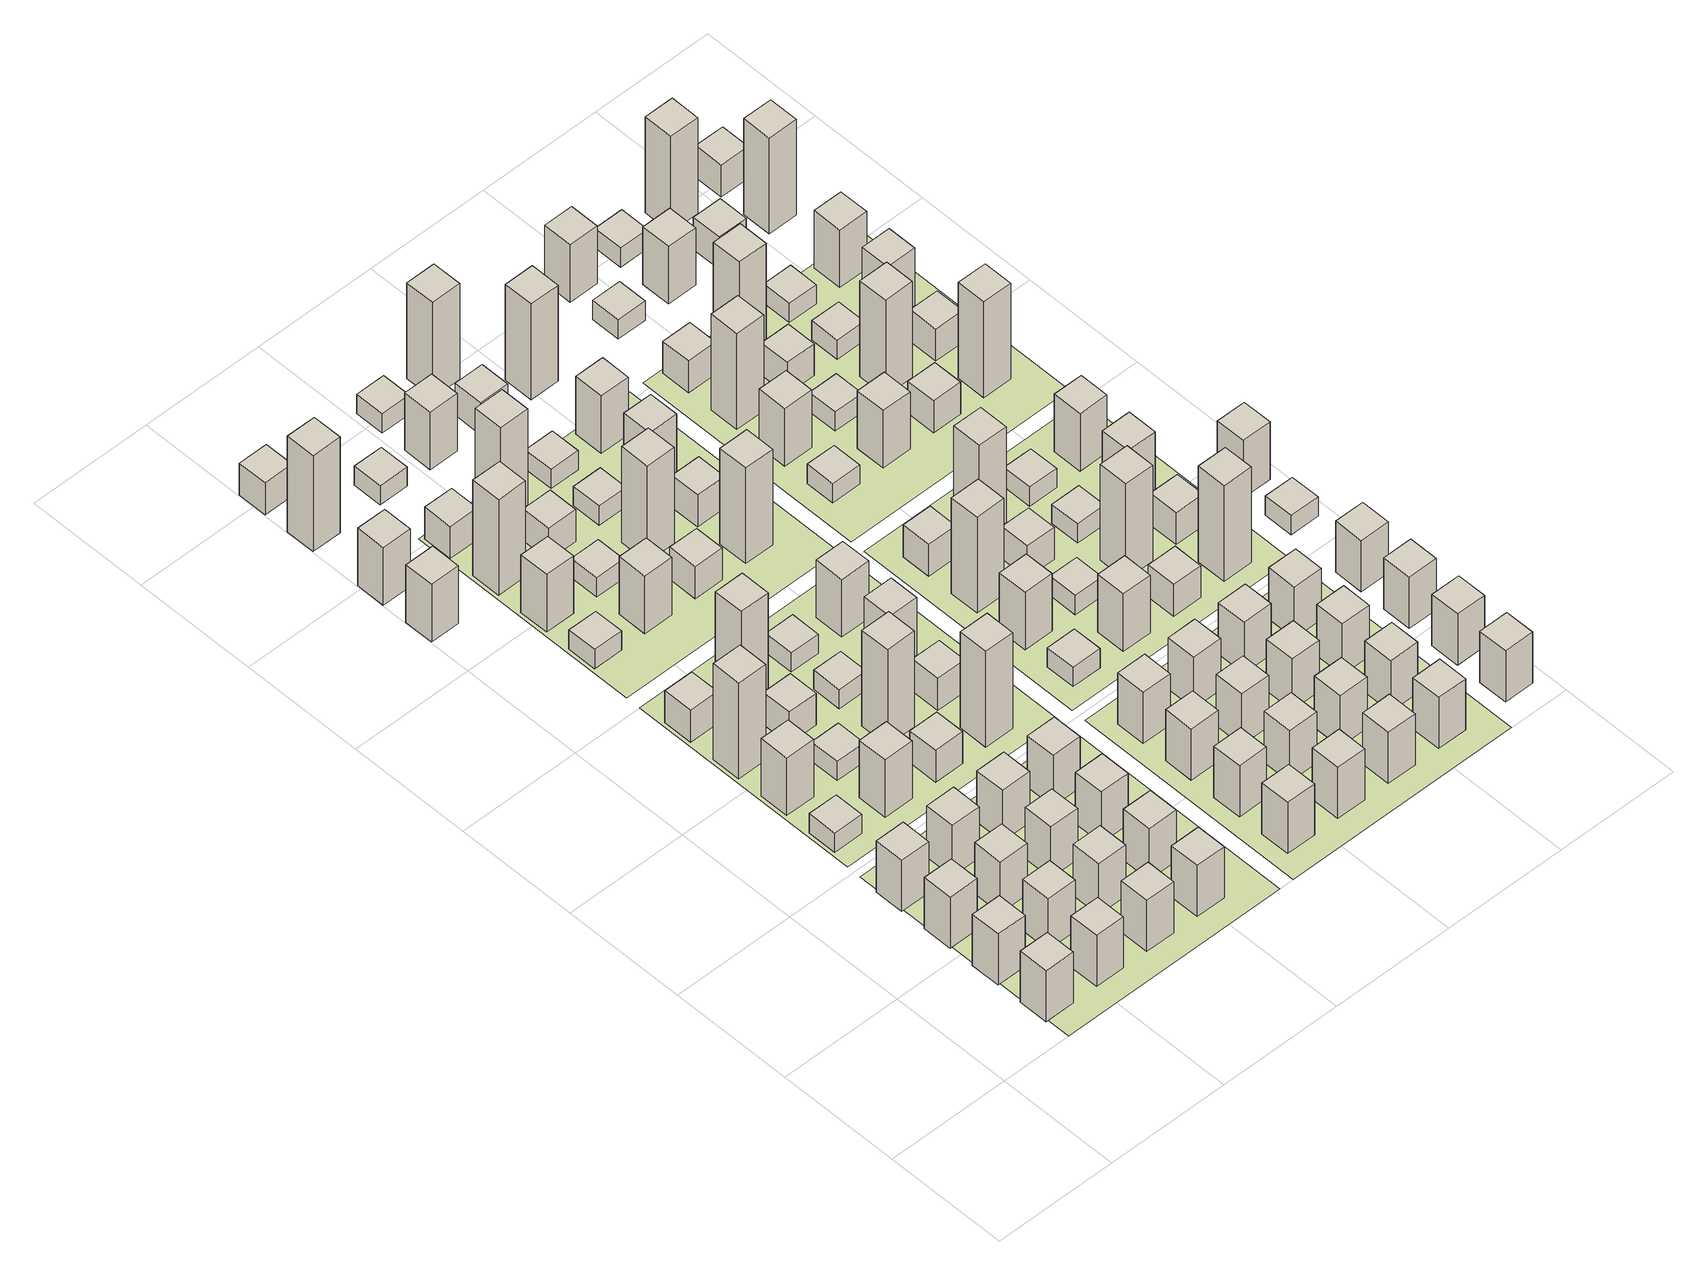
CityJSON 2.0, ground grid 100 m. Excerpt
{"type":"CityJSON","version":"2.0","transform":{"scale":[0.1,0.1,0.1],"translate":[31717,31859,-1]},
"CityObjects":{
"building1":{"type":"Building","geometry":[{"type":"Solid","lod":"1","boundaries":[[[[0,1,2,3]],[[4,5,2,1]],[[6,7,0,3]],[[0,7,4,1]],[[4,7,6,5]],[[6,3,2,5]]]]}]},
"building2":{"type":"Building","geometry":[{"type":"Solid","lod":"1","boundaries":[[[[8,9,10,11]],[[10,9,12,13]],[[14,15,8,11]],[[8,15,12,9]],[[14,13,12,15]],[[14,11,10,13]]]]}]},
"building3":{"type":"Building","geometry":[{"type":"Solid","lod":"1","boundaries":[[[[16,17,18,19]],[[20,21,18,17]],[[22,23,16,19]],[[16,23,20,17]],[[20,23,22,21]],[[22,19,18,21]]]]}]},
"building4":{"type":"Building","geometry":[{"type":"Solid","lod":"1","boundaries":[[[[24,25,26,27]],[[26,25,28,29]],[[30,31,24,27]],[[24,31,28,25]],[[30,29,28,31]],[[30,27,26,29]]]]}]},
"building5":{"type":"Building","geometry":[{"type":"Solid","lod":"1","boundaries":[[[[32,33,34,35]],[[34,33,36,37]],[[38,39,32,35]],[[32,39,36,33]],[[38,37,36,39]],[[38,35,34,37]]]]}]},
"building6":{"type":"Building","geometry":[{"type":"Solid","lod":"1","boundaries":[[[[40,41,42,43]],[[44,45,42,41]],[[46,47,40,43]],[[40,47,44,41]],[[44,47,46,45]],[[46,43,42,45]]]]}]},
"building7":{"type":"Building","geometry":[{"type":"Solid","lod":"1","boundaries":[[[[48,49,50,51]],[[52,53,50,49]],[[54,55,48,51]],[[48,55,52,49]],[[52,55,54,53]],[[54,51,50,53]]]]}]},
"building8":{"type":"Building","geometry":[{"type":"Solid","lod":"1","boundaries":[[[[56,57,58,59]],[[58,57,60,61]],[[62,63,56,59]],[[56,63,60,57]],[[62,61,60,63]],[[62,59,58,61]]]]}]},
"building9":{"type":"Building","geometry":[{"type":"Solid","lod":"1","boundaries":[[[[64,65,66,67]],[[66,65,68,69]],[[70,71,64,67]],[[64,71,68,65]],[[70,69,68,71]],[[70,67,66,69]]]]}]},
"building10":{"type":"Building","geometry":[{"type":"Solid","lod":"1","boundaries":[[[[72,73,74,75]],[[76,77,74,73]],[[78,79,72,75]],[[72,79,76,73]],[[76,79,78,77]],[[78,75,74,77]]]]}]},
"building11":{"type":"Building","geometry":[{"type":"Solid","lod":"1","boundaries":[[[[80,81,82,83]],[[82,81,84,85]],[[86,87,80,83]],[[80,87,84,81]],[[86,85,84,87]],[[86,83,82,85]]]]}]},
"building12":{"type":"Building","geometry":[{"type":"Solid","lod":"1","boundaries":[[[[88,89,90,91]],[[92,93,90,89]],[[94,95,88,91]],[[88,95,92,89]],[[92,95,94,93]],[[94,91,90,93]]]]}]},
"building13":{"type":"Building","geometry":[{"type":"Solid","lod":"1","boundaries":[[[[96,97,98,99]],[[98,97,100,101]],[[102,103,96,99]],[[96,103,100,97]],[[102,101,100,103]],[[102,99,98,101]]]]}]},
"building14":{"type":"Building","geometry":[{"type":"Solid","lod":"1","boundaries":[[[[104,105,106,107]],[[108,109,106,105]],[[110,111,104,107]],[[104,111,108,105]],[[108,111,110,109]],[[110,107,106,109]]]]}]},
"building15":{"type":"Building","geometry":[{"type":"Solid","lod":"1","boundaries":[[[[112,113,114,115]],[[114,113,116,117]],[[118,119,112,115]],[[112,119,116,113]],[[118,117,116,119]],[[118,115,114,117]]]]}]},
"building16":{"type":"Building","geometry":[{"type":"Solid","lod":"1","boundaries":[[[[120,121,122,123]],[[122,121,124,125]],[[126,127,120,123]],[[120,127,124,121]],[[126,125,124,127]],[[126,123,122,125]]]]}]},
"building17":{"type":"Building","geometry":[{"type":"Solid","lod":"1","boundaries":[[[[128,129,130,131]],[[130,129,132,133]],[[134,135,128,131]],[[128,135,132,129]],[[134,133,132,135]],[[134,131,130,133]]]]}]},
"building18":{"type":"Building","geometry":[{"type":"Solid","lod":"1","boundaries":[[[[136,137,138,139]],[[140,141,138,137]],[[142,143,136,139]],[[136,143,140,137]],[[140,143,142,141]],[[142,139,138,141]]]]}]},
"building19":{"type":"Building","geometry":[{"type":"Solid","lod":"1","boundaries":[[[[144,145,146,147]],[[148,149,146,145]],[[150,151,144,147]],[[144,151,148,145]],[[148,151,150,149]],[[150,147,146,149]]]]}]},
"building20":{"type":"Building","geometry":[{"type":"Solid","lod":"1","boundaries":[[[[152,153,154,155]],[[156,157,154,153]],[[158,159,152,155]],[[152,159,156,153]],[[156,159,158,157]],[[158,155,154,157]]]]}]},
"building21":{"type":"Building","geometry":[{"type":"Solid","lod":"1","boundaries":[[[[160,161,162,163]],[[164,165,162,161]],[[166,167,160,163]],[[160,167,164,161]],[[164,167,166,165]],[[166,163,162,165]]]]}]},
"building22":{"type":"Building","geometry":[{"type":"Solid","lod":"1","boundaries":[[[[168,169,170,171]],[[172,173,170,169]],[[174,175,168,171]],[[168,175,172,169]],[[172,175,174,173]],[[174,171,170,173]]]]}]},
"building23":{"type":"Building","geometry":[{"type":"Solid","lod":"1","boundaries":[[[[176,177,178,179]],[[180,181,178,177]],[[182,183,176,179]],[[176,183,180,177]],[[180,183,182,181]],[[182,179,178,181]]]]}]},
"building24":{"type":"Building","geometry":[{"type":"Solid","lod":"1","boundaries":[[[[184,185,186,187]],[[186,185,188,189]],[[190,191,184,187]],[[184,191,188,185]],[[190,189,188,191]],[[190,187,186,189]]]]}]},
"building25":{"type":"Building","geometry":[{"type":"Solid","lod":"1","boundaries":[[[[192,193,194,195]],[[194,193,196,197]],[[198,199,192,195]],[[192,199,196,193]],[[198,197,196,199]],[[198,195,194,197]]]]}]},
"building26":{"type":"Building","geometry":[{"type":"Solid","lod":"1","boundaries":[[[[200,201,202,203]],[[202,201,204,205]],[[206,207,200,203]],[[200,207,204,201]],[[206,205,204,207]],[[206,203,202,205]]]]}]},
"building27":{"type":"Building","geometry":[{"type":"Solid","lod":"1","boundaries":[[[[208,209,210,211]],[[210,209,212,213]],[[214,215,208,211]],[[208,215,212,209]],[[214,213,212,215]],[[214,211,210,213]]]]}]},
"building28":{"type":"Building","geometry":[{"type":"Solid","lod":"1","boundaries":[[[[216,217,218,219]],[[220,221,218,217]],[[222,223,216,219]],[[216,223,220,217]],[[220,223,222,221]],[[222,219,218,221]]]]}]},
"building29":{"type":"Building","geometry":[{"type":"Solid","lod":"1","boundaries":[[[[224,225,226,227]],[[226,225,228,229]],[[230,231,224,227]],[[224,231,228,225]],[[230,229,228,231]],[[230,227,226,229]]]]}]},
"building30":{"type":"Building","geometry":[{"type":"Solid","lod":"1","boundaries":[[[[232,233,234,235]],[[236,237,234,233]],[[238,239,232,235]],[[232,239,236,233]],[[236,239,238,237]],[[238,235,234,237]]]]}]},
"building31":{"type":"Building","geometry":[{"type":"Solid","lod":"1","boundaries":[[[[240,241,242,243]],[[242,241,244,245]],[[246,247,240,243]],[[240,247,244,241]],[[246,245,244,247]],[[246,243,242,245]]]]}]},
"building32":{"type":"Building","geometry":[{"type":"Solid","lod":"1","boundaries":[[[[248,249,250,251]],[[252,253,250,249]],[[254,255,248,251]],[[248,255,252,249]],[[252,255,254,253]],[[254,251,250,253]]]]}]},
"building33":{"type":"Building","geometry":[{"type":"Solid","lod":"1","boundaries":[[[[256,257,258,259]],[[258,257,260,261]],[[262,263,256,259]],[[256,263,260,257]],[[262,261,260,263]],[[262,259,258,261]]]]}]},
"building34":{"type":"Building","geometry":[{"type":"Solid","lod":"1","boundaries":[[[[264,265,266,267]],[[266,265,268,269]],[[270,271,264,267]],[[264,271,268,265]],[[270,269,268,271]],[[270,267,266,269]]]]}]},
"building35":{"type":"Building","geometry":[{"type":"Solid","lod":"1","boundaries":[[[[272,273,274,275]],[[274,273,276,277]],[[278,279,272,275]],[[272,279,276,273]],[[278,277,276,279]],[[278,275,274,277]]]]}]},
"building36":{"type":"Building","geometry":[{"type":"Solid","lod":"1","boundaries":[[[[280,281,282,283]],[[284,285,282,281]],[[286,287,280,283]],[[280,287,284,281]],[[284,287,286,285]],[[286,283,282,285]]]]}]},
"building37":{"type":"Building","geometry":[{"type":"Solid","lod":"1","boundaries":[[[[288,289,290,291]],[[292,293,290,289]],[[294,295,288,291]],[[288,295,292,289]],[[292,295,294,293]],[[294,291,290,293]]]]}]},
"building38":{"type":"Building","geometry":[{"type":"Solid","lod":"1","boundaries":[[[[296,297,298,299]],[[300,301,298,297]],[[302,303,296,299]],[[296,303,300,297]],[[300,303,302,301]],[[302,299,298,301]]]]}]},
"building39":{"type":"Building","geometry":[{"type":"Solid","lod":"1","boundaries":[[[[304,305,306,307]],[[308,309,306,305]],[[310,311,304,307]],[[304,311,308,305]],[[308,311,310,309]],[[310,307,306,309]]]]}]},
"building40":{"type":"Building","geometry":[{"type":"Solid","lod":"1","boundaries":[[[[312,313,314,315]],[[316,317,314,313]],[[318,319,312,315]],[[312,319,316,313]],[[316,319,318,317]],[[318,315,314,317]]]]}]},
"building41":{"type":"Building","geometry":[{"type":"Solid","lod":"1","boundaries":[[[[320,321,322,323]],[[322,321,324,325]],[[326,327,320,323]],[[320,327,324,321]],[[326,325,324,327]],[[326,323,322,325]]]]}]},
"building42":{"type":"Building","geometry":[{"type":"Solid","lod":"1","boundaries":[[[[328,329,330,331]],[[330,329,332,333]],[[334,335,328,331]],[[328,335,332,329]],[[334,333,332,335]],[[334,331,330,333]]]]}]},
"building43":{"type":"Building","geometry":[{"type":"Solid","lod":"1","boundaries":[[[[336,337,338,339]],[[340,341,338,337]],[[342,343,336,339]],[[336,343,340,337]],[[340,343,342,341]],[[342,339,338,341]]]]}]},
"building44":{"type":"Building","geometry":[{"type":"Solid","lod":"1","boundaries":[[[[344,345,346,347]],[[348,349,346,345]],[[350,351,344,347]],[[344,351,348,345]],[[348,351,350,349]],[[350,347,346,349]]]]}]},
"building45":{"type":"Building","geometry":[{"type":"Solid","lod":"1","boundaries":[[[[352,353,354,355]],[[354,353,356,357]],[[358,359,352,355]],[[352,359,356,353]],[[358,357,356,359]],[[358,355,354,357]]]]}]},
"building46":{"type":"Building","geometry":[{"type":"Solid","lod":"1","boundaries":[[[[360,361,362,363]],[[362,361,364,365]],[[366,367,360,363]],[[360,367,364,361]],[[366,365,364,367]],[[366,363,362,365]]]]}]},
"building47":{"type":"Building","geometry":[{"type":"Solid","lod":"1","boundaries":[[[[368,369,370,371]],[[370,369,372,373]],[[374,375,368,371]],[[368,375,372,369]],[[374,373,372,375]],[[374,371,370,373]]]]}]},
"building48":{"type":"Building","geometry":[{"type":"Solid","lod":"1","boundaries":[[[[376,377,378,379]],[[380,381,378,377]],[[382,383,376,379]],[[376,383,380,377]],[[380,383,382,381]],[[382,379,378,381]]]]}]},
"building49":{"type":"Building","geometry":[{"type":"Solid","lod":"1","boundaries":[[[[384,385,386,387]],[[386,385,388,389]],[[390,391,384,387]],[[384,391,388,385]],[[390,389,388,391]],[[390,387,386,389]]]]}]},
"building50":{"type":"Building","geometry":[{"type":"Solid","lod":"1","boundaries":[[[[392,393,394,395]],[[394,393,396,397]],[[398,399,392,395]],[[392,399,396,393]],[[398,397,396,399]],[[398,395,394,397]]]]}]},
"building51":{"type":"Building","geometry":[{"type":"Solid","lod":"1","boundaries":[[[[400,401,402,403]],[[404,405,402,401]],[[406,407,400,403]],[[400,407,404,401]],[[404,407,406,405]],[[406,403,402,405]]]]}]},
"building52":{"type":"Building","geometry":[{"type":"Solid","lod":"1","boundaries":[[[[408,409,410,411]],[[412,413,410,409]],[[414,415,408,411]],[[408,415,412,409]],[[412,415,414,413]],[[414,411,410,413]]]]}]},
"building53":{"type":"Building","geometry":[{"type":"Solid","lod":"1","boundaries":[[[[416,417,418,419]],[[420,421,418,417]],[[422,423,416,419]],[[416,423,420,417]],[[420,423,422,421]],[[422,419,418,421]]]]}]},
"building54":{"type":"Building","geometry":[{"type":"Solid","lod":"1","boundaries":[[[[424,425,426,427]],[[426,425,428,429]],[[430,431,424,427]],[[424,431,428,425]],[[430,429,428,431]],[[430,427,426,429]]]]}]},
"building55":{"type":"Building","geometry":[{"type":"Solid","lod":"1","boundaries":[[[[432,433,434,435]],[[434,433,436,437]],[[438,439,432,435]],[[432,439,436,433]],[[438,437,436,439]],[[438,435,434,437]]]]}]},
"building56":{"type":"Building","geometry":[{"type":"Solid","lod":"1","boundaries":[[[[440,441,442,443]],[[444,445,442,441]],[[446,447,440,443]],[[440,447,444,441]],[[444,447,446,445]],[[446,443,442,445]]]]}]},
"building57":{"type":"Building","geometry":[{"type":"Solid","lod":"1","boundaries":[[[[448,449,450,451]],[[452,453,450,449]],[[454,455,448,451]],[[448,455,452,449]],[[452,455,454,453]],[[454,451,450,453]]]]}]},
"building58":{"type":"Building","geometry":[{"type":"Solid","lod":"1","boundaries":[[[[456,457,458,459]],[[460,461,458,457]],[[462,463,456,459]],[[456,463,460,457]],[[460,463,462,461]],[[462,459,458,461]]]]}]},
"building59":{"type":"Building","geometry":[{"type":"Solid","lod":"1","boundaries":[[[[464,465,466,467]],[[468,469,466,465]],[[470,471,464,467]],[[464,471,468,465]],[[468,471,470,469]],[[470,467,466,469]]]]}]},
"building60":{"type":"Building","geometry":[{"type":"Solid","lod":"1","boundaries":[[[[472,473,474,475]],[[474,473,476,477]],[[478,479,472,475]],[[472,479,476,473]],[[478,477,476,479]],[[478,475,474,477]]]]}]},
"building61":{"type":"Building","geometry":[{"type":"Solid","lod":"1","boundaries":[[[[480,481,482,483]],[[482,481,484,485]],[[486,487,480,483]],[[480,487,484,481]],[[486,485,484,487]],[[486,483,482,485]]]]}]},
"building62":{"type":"Building","geometry":[{"type":"Solid","lod":"1","boundaries":[[[[488,489,490,491]],[[490,489,492,493]],[[494,495,488,491]],[[488,495,492,489]],[[494,493,492,495]],[[494,491,490,493]]]]}]},
"building63":{"type":"Building","geometry":[{"type":"Solid","lod":"1","boundaries":[[[[496,497,498,499]],[[498,497,500,501]],[[502,503,496,499]],[[496,503,500,497]],[[502,501,500,503]],[[502,499,498,501]]]]}]},
"building64":{"type":"Building","geometry":[{"type":"Solid","lod":"1","boundaries":[[[[504,505,506,507]],[[506,505,508,509]],[[510,511,504,507]],[[504,511,508,505]],[[510,509,508,511]],[[510,507,506,509]]]]}]},
"building65":{"type":"Building","geometry":[{"type":"Solid","lod":"1","boundaries":[[[[512,513,514,515]],[[516,517,514,513]],[[518,519,512,515]],[[512,519,516,513]],[[516,519,518,517]],[[518,515,514,517]]]]}]},
"building66":{"type":"Building","geometry":[{"type":"Solid","lod":"1","boundaries":[[[[520,521,522,523]],[[524,525,522,521]],[[526,527,520,523]],[[520,527,524,521]],[[524,527,526,525]],[[526,523,522,525]]]]}]},
"building67":{"type":"Building","geometry":[{"type":"Solid","lod":"1","boundaries":[[[[528,529,530,531]],[[532,533,530,529]],[[534,535,528,531]],[[528,535,532,529]],[[532,535,534,533]],[[534,531,530,533]]]]}]},
"building68":{"type":"Building","geometry":[{"type":"Solid","lod":"1","boundaries":[[[[536,537,538,539]],[[538,537,540,541]],[[542,543,536,539]],[[536,543,540,537]],[[542,541,540,543]],[[542,539,538,541]]]]}]},
"building69":{"type":"Building","geometry":[{"type":"Solid","lod":"1","boundaries":[[[[544,545,546,547]],[[546,545,548,549]],[[550,551,544,547]],[[544,551,548,545]],[[550,549,548,551]],[[550,547,546,549]]]]}]},
"building70":{"type":"Building","geometry":[{"type":"Solid","lod":"1","boundaries":[[[[552,553,554,555]],[[554,553,556,557]],[[558,559,552,555]],[[552,559,556,553]],[[558,557,556,559]],[[558,555,554,557]]]]}]},
"building71":{"type":"Building","geometry":[{"type":"Solid","lod":"1","boundaries":[[[[560,561,562,563]],[[564,565,562,561]],[[566,567,560,563]],[[560,567,564,561]],[[564,567,566,565]],[[566,563,562,565]]]]}]},
"building72":{"type":"Building","geometry":[{"type":"Solid","lod":"1","boundaries":[[[[568,569,570,571]],[[570,569,572,573]],[[574,575,568,571]],[[568,575,572,569]],[[574,573,572,575]],[[574,571,570,573]]]]}]},
"building73":{"type":"Building","geometry":[{"type":"Solid","lod":"1","boundaries":[[[[576,577,578,579]],[[580,581,578,577]],[[582,583,576,579]],[[576,583,580,577]],[[580,583,582,581]],[[582,579,578,581]]]]}]},
"building74":{"type":"Building","geometry":[{"type":"Solid","lod":"1","boundaries":[[[[584,585,586,587]],[[588,589,586,585]],[[590,591,584,587]],[[584,591,588,585]],[[588,591,590,589]],[[590,587,586,589]]]]}]},
"building75":{"type":"Building","geometry":[{"type":"Solid","lod":"1","boundaries":[[[[592,593,594,595]],[[596,597,594,593]],[[598,599,592,595]],[[592,599,596,593]],[[596,599,598,597]],[[598,595,594,597]]]]}]},
"building76":{"type":"Building","geometry":[{"type":"Solid","lod":"1","boundaries":[[[[600,601,602,603]],[[604,605,602,601]],[[606,607,600,603]],[[600,607,604,601]],[[604,607,606,605]],[[606,603,602,605]]]]}]},
"building77":{"type":"Building","geometry":[{"type":"Solid","lod":"1","boundaries":[[[[608,609,610,611]],[[612,613,610,609]],[[614,615,608,611]],[[608,615,612,609]],[[612,615,614,613]],[[614,611,610,613]]]]}]},
"building78":{"type":"Building","geometry":[{"type":"Solid","lod":"1","boundaries":[[[[616,617,618,619]],[[618,617,620,621]],[[622,623,616,619]],[[616,623,620,617]],[[622,621,620,623]],[[622,619,618,621]]]]}]},
"building79":{"type":"Building","geometry":[{"type":"Solid","lod":"1","boundaries":[[[[624,625,626,627]],[[628,629,626,625]],[[630,631,624,627]],[[624,631,628,625]],[[628,631,630,629]],[[630,627,626,629]]]]}]},
"building80":{"type":"Building","geometry":[{"type":"Solid","lod":"1","boundaries":[[[[632,633,634,635]],[[634,633,636,637]],[[638,639,632,635]],[[632,639,636,633]],[[638,637,636,639]],[[638,635,634,637]]]]}]},
"building81":{"type":"Building","geometry":[{"type":"Solid","lod":"1","boundaries":[[[[640,641,642,643]],[[644,645,642,641]],[[646,647,640,643]],[[640,647,644,641]],[[644,647,646,645]],[[646,643,642,645]]]]}]},
"building82":{"type":"Building","geometry":[{"type":"Solid","lod":"1","boundaries":[[[[648,649,650,651]],[[650,649,652,653]],[[654,655,648,651]],[[648,655,652,649]],[[654,653,652,655]],[[654,651,650,653]]]]}]},
"building83":{"type":"Building","geometry":[{"type":"Solid","lod":"1","boundaries":[[[[656,657,658,659]],[[658,657,660,661]],[[662,663,656,659]],[[656,663,660,657]],[[662,661,660,663]],[[662,659,658,661]]]]}]},
"building84":{"type":"Building","geometry":[{"type":"Solid","lod":"1","boundaries":[[[[664,665,666,667]],[[668,669,666,665]],[[670,671,664,667]],[[664,671,668,665]],[[668,671,670,669]],[[670,667,666,669]]]]}]},
"building85":{"type":"Building","geometry":[{"type":"Solid","lod":"1","boundaries":[[[[672,673,674,675]],[[674,673,676,677]],[[678,679,672,675]],[[672,679,676,673]],[[678,677,676,679]],[[678,675,674,677]]]]}]},
"building86":{"type":"Building","geometry":[{"type":"Solid","lod":"1","boundaries":[[[[680,681,682,683]],[[684,685,682,681]],[[686,687,680,683]],[[680,687,684,681]],[[684,687,686,685]],[[686,683,682,685]]]]}]},
"building87":{"type":"Building","geometry":[{"type":"Solid","lod":"1","boundaries":[[[[688,689,690,691]],[[690,689,692,693]],[[694,695,688,691]],[[688,695,692,689]],[[694,693,692,695]],[[694,691,690,693]]]]}]},
"building88":{"type":"Building","geometry":[{"type":"Solid","lod":"1","boundaries":[[[[696,697,698,699]],[[698,697,700,701]],[[702,703,696,699]],[[696,703,700,697]],[[702,701,700,703]],[[702,699,698,701]]]]}]},
"building89":{"type":"Building","geometry":[{"type":"Solid","lod":"1","boundaries":[[[[704,705,706,707]],[[706,705,708,709]],[[710,711,704,707]],[[704,711,708,705]],[[710,709,708,711]],[[710,707,706,709]]]]}]},
"building90":{"type":"Building","geometry":[{"type":"Solid","lod":"1","boundaries":[[[[712,713,714,715]],[[716,717,714,713]],[[718,719,712,715]],[[712,719,716,713]],[[716,719,718,717]],[[718,715,714,717]]]]}]},
"building91":{"type":"Building","geometry":[{"type":"Solid","lod":"1","boundaries":[[[[720,721,722,723]],[[724,725,722,721]],[[726,727,720,723]],[[720,727,724,721]],[[724,727,726,725]],[[726,723,722,725]]]]}]},
"building92":{"type":"Building","geometry":[{"type":"Solid","lod":"1","boundaries":[[[[728,729,730,731]],[[732,733,730,729]],[[734,735,728,731]],[[728,735,732,729]],[[732,735,734,733]],[[734,731,730,733]]]]}]},
"building93":{"type":"Building","geometry":[{"type":"Solid","lod":"1","boundaries":[[[[736,737,738,739]],[[740,741,738,737]],[[742,743,736,739]],[[736,743,740,737]],[[740,743,742,741]],[[742,739,738,741]]]]}]},
"building94":{"type":"Building","geometry":[{"type":"Solid","lod":"1","boundaries":[[[[744,745,746,747]],[[748,749,746,745]],[[750,751,744,747]],[[744,751,748,745]],[[748,751,750,749]],[[750,747,746,749]]]]}]},
"building95":{"type":"Building","geometry":[{"type":"Solid","lod":"1","boundaries":[[[[752,753,754,755]],[[756,757,754,753]],[[758,759,752,755]],[[752,759,756,753]],[[756,759,758,757]],[[758,755,754,757]]]]}]},
"building96":{"type":"Building","geometry":[{"type":"Solid","lod":"1","boundaries":[[[[760,761,762,763]],[[762,761,764,765]],[[766,767,760,763]],[[760,767,764,761]],[[766,765,764,767]],[[766,763,762,765]]]]}]},
"building97":{"type":"Building","geometry":[{"type":"Solid","lod":"1","boundaries":[[[[768,769,770,771]],[[770,769,772,773]],[[774,775,768,771]],[[768,775,772,769]],[[774,773,772,775]],[[774,771,770,773]]]]}]},
"building98":{"type":"Building","geometry":[{"type":"Solid","lod":"1","boundaries":[[[[776,777,778,779]],[[778,777,780,781]],[[782,783,776,779]],[[776,783,780,777]],[[782,781,780,783]],[[782,779,778,781]]]]}]},
"building99":{"type":"Building","geometry":[{"type":"Solid","lod":"1","boundaries":[[[[784,785,786,787]],[[786,785,788,789]],[[790,791,784,787]],[[784,791,788,785]],[[790,789,788,791]],[[790,787,786,789]]]]}]},
"building100":{"type":"Building","geometry":[{"type":"Solid","lod":"1","boundaries":[[[[792,793,794,795]],[[796,797,794,793]],[[798,799,792,795]],[[792,799,796,793]],[[796,799,798,797]],[[798,795,794,797]]]]}]},
"building101":{"type":"Building","geometry":[{"type":"Solid","lod":"1","boundaries":[[[[800,801,802,803]],[[802,801,804,805]],[[806,807,800,803]],[[800,807,804,801]],[[806,805,804,807]],[[806,803,802,805]]]]}]},
"building102":{"type":"Building","geometry":[{"type":"Solid","lod":"1","boundaries":[[[[808,809,810,811]],[[812,813,810,809]],[[814,815,808,811]],[[808,815,812,809]],[[812,815,814,813]],[[814,811,810,813]]]]}]},
"building103":{"type":"Building","geometry":[{"type":"Solid","lod":"1","boundaries":[[[[816,817,818,819]],[[818,817,820,821]],[[822,823,816,819]],[[816,823,820,817]],[[822,821,820,823]],[[822,819,818,821]]]]}]},
"building104":{"type":"Building","geometry":[{"type":"Solid","lod":"1","boundaries":[[[[824,825,826,827]],[[828,829,826,825]],[[830,831,824,827]],[[824,831,828,825]],[[828,831,830,829]],[[830,827,826,829]]]]}]},
"building105":{"type":"Building","geometry":[{"type":"Solid","lod":"1","boundaries":[[[[832,833,834,835]],[[834,833,836,837]],[[838,839,832,835]],[[832,839,836,833]],[[838,837,836,839]],[[838,835,834,837]]]]}]},
"building106":{"type":"Building","geometry":[{"type":"Solid","lod":"1","boundaries":[[[[840,841,842,843]],[[842,841,844,845]],[[846,847,840,843]],[[840,847,844,841]],[[846,845,844,847]],[[846,843,842,845]]]]}]},
"building107":{"type":"Building","geometry":[{"type":"Solid","lod":"1","boundaries":[[[[848,849,850,851]],[[850,849,852,853]],[[854,855,848,851]],[[848,855,852,849]],[[854,853,852,855]],[[854,851,850,853]]]]}]},
"building108":{"type":"Building","geometry":[{"type":"Solid","lod":"1","boundaries":[[[[856,857,858,859]],[[860,861,858,857]],[[862,863,856,859]],[[856,863,860,857]],[[860,863,862,861]],[[862,859,858,861]]]]}]},
"building109":{"type":"Building","geometry":[{"type":"Solid","lod":"1","boundaries":[[[[864,865,866,867]],[[868,869,866,865]],[[870,871,864,867]],[[864,871,868,865]],[[868,871,870,869]],[[870,867,866,869]]]]}]},
"building110":{"type":"Building","geometry":[{"type":"Solid","lod":"1","boundaries":[[[[872,873,874,875]],[[876,877,874,873]],[[878,879,872,875]],[[872,879,876,873]],[[876,879,878,877]],[[878,875,874,877]]]]}]},
"building111":{"type":"Building","geometry":[{"type":"Solid","lod":"1","boundaries":[[[[880,881,882,883]],[[884,885,882,881]],[[886,887,880,883]],[[880,887,884,881]],[[884,887,886,885]],[[886,883,882,885]]]]}]},
"building112":{"type":"Building","geometry":[{"type":"Solid","lod":"1","boundaries":[[[[888,889,890,891]],[[892,893,890,889]],[[894,895,888,891]],[[888,895,892,889]],[[892,895,894,893]],[[894,891,890,893]]]]}]},
"building113":{"type":"Building","geometry":[{"type":"Solid","lod":"1","boundaries":[[[[896,897,898,899]],[[898,897,900,901]],[[902,903,896,899]],[[896,903,900,897]],[[902,901,900,903]],[[902,899,898,901]]]]}]},
"building114":{"type":"Building","geometry":[{"type":"Solid","lod":"1","boundaries":[[[[904,905,906,907]],[[906,905,908,909]],[[910,911,904,907]],[[904,911,908,905]],[[910,909,908,911]],[[910,907,906,909]]]]}]},
"building115":{"type":"Building","geometry":[{"type":"Solid","lod":"1","boundaries":[[[[912,913,914,915]],[[914,913,916,917]],[[918,919,912,915]],[[912,919,916,913]],[[918,917,916,919]],[[918,915,914,917]]]]}]},
"building116":{"type":"Building","geometry":[{"type":"Solid","lod":"1","boundaries":[[[[920,921,922,923]],[[922,921,924,925]],[[926,927,920,923]],[[920,927,924,921]],[[926,925,924,927]],[[926,923,922,925]]]]}]},
"building117":{"type":"Building","geometry":[{"type":"Solid","lod":"1","boundaries":[[[[928,929,930,931]],[[932,933,930,929]],[[934,935,928,931]],[[928,935,932,929]],[[932,935,934,933]],[[934,931,930,933]]]]}]},
"building118":{"type":"Building","geometry":[{"type":"Solid","lod":"1","boundaries":[[[[936,937,938,939]],[[938,937,940,941]],[[942,943,936,939]],[[936,943,940,937]],[[942,941,940,943]],[[942,939,938,941]]]]}]},
"building119":{"type":"Building","geometry":[{"type":"Solid","lod":"1","boundaries":[[[[944,945,946,947]],[[948,949,946,945]],[[950,951,944,947]],[[944,951,948,945]],[[948,951,950,949]],[[950,947,946,949]]]]}]},
"building120":{"type":"Building","geometry":[{"type":"Solid","lod":"1","boundaries":[[[[952,953,954,955]],[[954,953,956,957]],[[958,959,952,955]],[[952,959,956,953]],[[958,957,956,959]],[[958,955,954,957]]]]}]},
"landuse1":{"type":"LandUse","geometry":[{"type":"MultiSurface","lod":"1","boundaries":[[[960,961,962,963]]]}]},
"landuse2":{"type":"LandUse","geometry":[{"type":"MultiSurface","lod":"1","boundaries":[[[964,965,966,967]]]}]},
"landuse3":{"type":"LandUse","geometry":[{"type":"MultiSurface","lod":"1","boundaries":[[[968,969,970,971]]]}]},
"landuse4":{"type":"LandUse","geometry":[{"type":"MultiSurface","lod":"1","boundaries":[[[972,973,974,975]]]}]},
"landuse5":{"type":"LandUse","attributes":{"name":"luse2"},"geometry":[{"type":"MultiSurface","lod":"1","boundaries":[[[976,977,978,979]]]}]},
"landuse6":{"type":"LandUse","attributes":{"name":"luse3"},"geometry":[{"type":"MultiSurface","lod":"1","boundaries":[[[980,981,982,983]]]}]}
},
"vertices":[
[557,432,490],[557,432,10],[557,192,10],[557,192,490],[797,432,10],[797,192,10],[797,192,490],[797,432,490],
[557,880,490],[557,880,10],[557,640,10],[557,640,490],[797,880,10],[797,640,10],[797,640,490],[797,880,490],
[557,1328,490],[557,1328,10],[557,1088,10],[557,1088,490],[797,1328,10],[797,1088,10],[797,1088,490],[797,1328,490],
[557,1776,490],[557,1776,10],[557,1536,10],[557,1536,490],[797,1776,10],[797,1536,10],[797,1536,490],[797,1776,490],
[1005,432,490],[1005,432,10],[1005,192,10],[1005,192,490],[1245,432,10],[1245,192,10],[1245,192,490],[1245,432,490],
[1005,880,490],[1005,880,10],[1005,640,10],[1005,640,490],[1245,880,10],[1245,640,10],[1245,640,490],[1245,880,490],
[605,2452,190],[605,2452,10],[605,2212,10],[605,2212,190],[845,2452,10],[845,2212,10],[845,2212,190],[845,2452,190],
[1005,1328,490],[1005,1328,10],[1005,1088,10],[1005,1088,490],[1245,1328,10],[1245,1088,10],[1245,1088,490],[1245,1328,490],
[605,2900,550],[605,2900,10],[605,2660,10],[605,2660,550],[845,2900,10],[845,2660,10],[845,2660,550],[845,2900,550],
[1005,1776,490],[1005,1776,10],[1005,1536,10],[1005,1536,490],[1245,1776,10],[1245,1536,10],[1245,1536,490],[1245,1776,490],
[1453,432,490],[1453,432,10],[1453,192,10],[1453,192,490],[1693,432,10],[1693,192,10],[1693,192,490],[1693,432,490],
[605,3348,910],[605,3348,10],[605,3108,10],[605,3108,910],[845,3348,10],[845,3108,10],[845,3108,910],[845,3348,910],
[9,5588,550],[9,5588,10],[9,5348,10],[9,5348,550],[249,5588,10],[249,5348,10],[249,5348,550],[249,5588,550],
[1453,880,490],[1453,880,10],[1453,640,10],[1453,640,490],[1693,880,10],[1693,640,10],[1693,640,490],[1693,880,490],
[605,3796,310],[605,3796,10],[605,3556,10],[605,3556,310],[845,3796,10],[845,3556,10],[845,3556,310],[845,3796,310],
[1053,2452,550],[1053,2452,10],[1053,2212,10],[1053,2212,550],[1293,2452,10],[1293,2212,10],[1293,2212,550],[1293,2452,550],
[9,6036,550],[9,6036,10],[9,5796,10],[9,5796,550],[249,6036,10],[249,5796,10],[249,5796,550],[249,6036,550],
[1453,1328,490],[1453,1328,10],[1453,1088,10],[1453,1088,490],[1693,1328,10],[1693,1088,10],[1693,1088,490],[1693,1328,490],
[1053,2900,190],[1053,2900,10],[1053,2660,10],[1053,2660,190],[1293,2900,10],[1293,2660,10],[1293,2660,190],[1293,2900,190],
[1453,1776,490],[1453,1776,10],[1453,1536,10],[1453,1536,490],[1693,1776,10],[1693,1536,10],[1693,1536,490],[1693,1776,490],
[605,4692,190],[605,4692,10],[605,4452,10],[605,4452,190],[845,4692,10],[845,4452,10],[845,4452,190],[845,4692,190],
[9,6692,910],[9,6692,10],[9,6452,10],[9,6452,910],[249,6692,10],[249,6452,10],[249,6452,910],[249,6692,910],
[1901,432,490],[1901,432,10],[1901,192,10],[1901,192,490],[2141,432,10],[2141,192,10],[2141,192,490],[2141,432,490],
[1053,3348,310],[1053,3348,10],[1053,3108,10],[1053,3108,310],[1293,3348,10],[1293,3108,10],[1293,3108,310],[1293,3348,310],
[605,5140,550],[605,5140,10],[605,4900,10],[605,4900,550],[845,5140,10],[845,4900,10],[845,4900,550],[845,5140,550],
[9,7140,310],[9,7140,10],[9,6900,10],[9,6900,310],[249,7140,10],[249,6900,10],[249,6900,310],[249,7140,310],
[1901,880,490],[1901,880,10],[1901,640,10],[1901,640,490],[2141,880,10],[2141,640,10],[2141,640,490],[2141,880,490],
[1053,3796,910],[1053,3796,10],[1053,3556,10],[1053,3556,910],[1293,3796,10],[1293,3556,10],[1293,3556,910],[1293,3796,910],
[1501,2452,310],[1501,2452,10],[1501,2212,10],[1501,2212,310],[1741,2452,10],[1741,2212,10],[1741,2212,310],[1741,2452,310],
[605,5588,910],[605,5588,10],[605,5348,10],[605,5348,910],[845,5588,10],[845,5348,10],[845,5348,910],[845,5588,910],
[1901,1328,490],[1901,1328,10],[1901,1088,10],[1901,1088,490],[2141,1328,10],[2141,1088,10],[2141,1088,490],[2141,1328,490],
[1501,2900,910],[1501,2900,10],[1501,2660,10],[1501,2660,910],[1741,2900,10],[1741,2660,10],[1741,2660,910],[1741,2900,910],
[605,6036,310],[605,6036,10],[605,5796,10],[605,5796,310],[845,6036,10],[845,5796,10],[845,5796,310],[845,6036,310],
[1901,1776,490],[1901,1776,10],[1901,1536,10],[1901,1536,490],[2141,1776,10],[2141,1536,10],[2141,1536,490],[2141,1776,490],
[1053,4692,550],[1053,4692,10],[1053,4452,10],[1053,4452,550],[1293,4692,10],[1293,4452,10],[1293,4452,550],[1293,4692,550],
[1501,3348,190],[1501,3348,10],[1501,3108,10],[1501,3108,190],[1741,3348,10],[1741,3108,10],[1741,3108,190],[1741,3348,190],
[1053,5140,190],[1053,5140,10],[1053,4900,10],[1053,4900,190],[1293,5140,10],[1293,4900,10],[1293,4900,190],[1293,5140,190],
[605,6692,190],[605,6692,10],[605,6452,10],[605,6452,190],[845,6692,10],[845,6452,10],[845,6452,190],[845,6692,190],
[1501,3796,190],[1501,3796,10],[1501,3556,10],[1501,3556,190],[1741,3796,10],[1741,3556,10],[1741,3556,190],[1741,3796,190],
[1949,2452,910],[1949,2452,10],[1949,2212,10],[1949,2212,910],[2189,2452,10],[2189,2212,10],[2189,2212,910],[2189,2452,910],
[1053,5588,310],[1053,5588,10],[1053,5348,10],[1053,5348,310],[1293,5588,10],[1293,5348,10],[1293,5348,310],[1293,5588,310],
[1949,2900,310],[1949,2900,10],[1949,2660,10],[1949,2660,310],[2189,2900,10],[2189,2660,10],[2189,2660,310],[2189,2900,310],
[2705,432,490],[2705,432,10],[2705,192,10],[2705,192,490],[2945,432,10],[2945,192,10],[2945,192,490],[2945,432,490],
[1053,6036,910],[1053,6036,10],[1053,5796,10],[1053,5796,910],[1293,6036,10],[1293,5796,10],[1293,5796,910],[1293,6036,910],
[1501,4692,310],[1501,4692,10],[1501,4452,10],[1501,4452,310],[1741,4692,10],[1741,4452,10],[1741,4452,310],[1741,4692,310],
[1949,3348,550],[1949,3348,10],[1949,3108,10],[1949,3108,550],[2189,3348,10],[2189,3108,10],[2189,3108,550],[2189,3348,550],
[2705,880,490],[2705,880,10],[2705,640,10],[2705,640,490],[2945,880,10],[2945,640,10],[2945,640,490],[2945,880,490],
[1501,5140,910],[1501,5140,10],[1501,4900,10],[1501,4900,910],[1741,5140,10],[1741,4900,10],[1741,4900,910],[1741,5140,910],
[1053,6692,550],[1053,6692,10],[1053,6452,10],[1053,6452,550],[1293,6692,10],[1293,6452,10],[1293,6452,550],[1293,6692,550],
[1949,3796,550],[1949,3796,10],[1949,3556,10],[1949,3556,550],[2189,3796,10],[2189,3556,10],[2189,3556,550],[2189,3796,550],
[2705,1328,490],[2705,1328,10],[2705,1088,10],[2705,1088,490],[2945,1328,10],[2945,1088,10],[2945,1088,490],[2945,1328,490],
[1501,5588,190],[1501,5588,10],[1501,5348,10],[1501,5348,190],[1741,5588,10],[1741,5348,10],[1741,5348,190],[1741,5588,190],
[1053,7140,190],[1053,7140,10],[1053,6900,10],[1053,6900,190],[1293,7140,10],[1293,6900,10],[1293,6900,190],[1293,7140,190],
[2705,1776,490],[2705,1776,10],[2705,1536,10],[2705,1536,490],[2945,1776,10],[2945,1536,10],[2945,1536,490],[2945,1776,490],
[3153,432,490],[3153,432,10],[3153,192,10],[3153,192,490],[3393,432,10],[3393,192,10],[3393,192,490],[3393,432,490],
[1501,6036,190],[1501,6036,10],[1501,5796,10],[1501,5796,190],[1741,6036,10],[1741,5796,10],[1741,5796,190],[1741,6036,190],
[1949,4692,910],[1949,4692,10],[1949,4452,10],[1949,4452,910],[2189,4692,10],[2189,4452,10],[2189,4452,910],[2189,4692,910],
[3153,880,490],[3153,880,10],[3153,640,10],[3153,640,490],[3393,880,10],[3393,640,10],[3393,640,490],[3393,880,490],
[2725,2452,190],[2725,2452,10],[2725,2212,10],[2725,2212,190],[2965,2452,10],[2965,2212,10],[2965,2212,190],[2965,2452,190],
[1949,5140,310],[1949,5140,10],[1949,4900,10],[1949,4900,310],[2189,5140,10],[2189,4900,10],[2189,4900,310],[2189,5140,310],
[1501,6692,310],[1501,6692,10],[1501,6452,10],[1501,6452,310],[1741,6692,10],[1741,6452,10],[1741,6452,310],[1741,6692,310],
[3153,1328,490],[3153,1328,10],[3153,1088,10],[3153,1088,490],[3393,1328,10],[3393,1088,10],[3393,1088,490],[3393,1328,490],
[2725,2900,550],[2725,2900,10],[2725,2660,10],[2725,2660,550],[2965,2900,10],[2965,2660,10],[2965,2660,550],[2965,2900,550],
[1949,5588,550],[1949,5588,10],[1949,5348,10],[1949,5348,550],[2189,5588,10],[2189,5348,10],[2189,5348,550],[2189,5588,550],
[1501,7140,910],[1501,7140,10],[1501,6900,10],[1501,6900,910],[1741,7140,10],[1741,6900,10],[1741,6900,910],[1741,7140,910],
[3153,1776,490],[3153,1776,10],[3153,1536,10],[3153,1536,490],[3393,1776,10],[3393,1536,10],[3393,1536,490],[3393,1776,490],
[2725,3348,910],[2725,3348,10],[2725,3108,10],[2725,3108,910],[2965,3348,10],[2965,3108,10],[2965,3108,910],[2965,3348,910],
[3601,432,490],[3601,432,10],[3601,192,10],[3601,192,490],[3841,432,10],[3841,192,10],[3841,192,490],[3841,432,490],
[1949,6036,550],[1949,6036,10],[1949,5796,10],[1949,5796,550],[2189,6036,10],[2189,5796,10],[2189,5796,550],[2189,6036,550],
[2725,3796,310],[2725,3796,10],[2725,3556,10],[2725,3556,310],[2965,3796,10],[2965,3556,10],[2965,3556,310],[2965,3796,310],
[3601,880,490],[3601,880,10],[3601,640,10],[3601,640,490],[3841,880,10],[3841,640,10],[3841,640,490],[3841,880,490],
[3173,2452,550],[3173,2452,10],[3173,2212,10],[3173,2212,550],[3413,2452,10],[3413,2212,10],[3413,2212,550],[3413,2452,550],
[1949,6692,910],[1949,6692,10],[1949,6452,10],[1949,6452,910],[2189,6692,10],[2189,6452,10],[2189,6452,910],[2189,6692,910],
[3601,1328,490],[3601,1328,10],[3601,1088,10],[3601,1088,490],[3841,1328,10],[3841,1088,10],[3841,1088,490],[3841,1328,490],
[3173,2900,190],[3173,2900,10],[3173,2660,10],[3173,2660,190],[3413,2900,10],[3413,2660,10],[3413,2660,190],[3413,2900,190],
[2725,4692,190],[2725,4692,10],[2725,4452,10],[2725,4452,190],[2965,4692,10],[2965,4452,10],[2965,4452,190],[2965,4692,190],
[3601,1776,490],[3601,1776,10],[3601,1536,10],[3601,1536,490],[3841,1776,10],[3841,1536,10],[3841,1536,490],[3841,1776,490],
[3173,3348,310],[3173,3348,10],[3173,3108,10],[3173,3108,310],[3413,3348,10],[3413,3108,10],[3413,3108,310],[3413,3348,310],
[4049,432,490],[4049,432,10],[4049,192,10],[4049,192,490],[4289,432,10],[4289,192,10],[4289,192,490],[4289,432,490],
[2725,5140,550],[2725,5140,10],[2725,4900,10],[2725,4900,550],[2965,5140,10],[2965,4900,10],[2965,4900,550],[2965,5140,550],
[3173,3796,910],[3173,3796,10],[3173,3556,10],[3173,3556,910],[3413,3796,10],[3413,3556,10],[3413,3556,910],[3413,3796,910],
[4049,880,490],[4049,880,10],[4049,640,10],[4049,640,490],[4289,880,10],[4289,640,10],[4289,640,490],[4289,880,490],
[3621,2452,310],[3621,2452,10],[3621,2212,10],[3621,2212,310],[3861,2452,10],[3861,2212,10],[3861,2212,310],[3861,2452,310],
[2725,5588,910],[2725,5588,10],[2725,5348,10],[2725,5348,910],[2965,5588,10],[2965,5348,10],[2965,5348,910],[2965,5588,910],
[4049,1328,490],[4049,1328,10],[4049,1088,10],[4049,1088,490],[4289,1328,10],[4289,1088,10],[4289,1088,490],[4289,1328,490],
[3621,2900,910],[3621,2900,10],[3621,2660,10],[3621,2660,910],[3861,2900,10],[3861,2660,10],[3861,2660,910],[3861,2900,910],
[2725,6036,310],[2725,6036,10],[2725,5796,10],[2725,5796,310],[2965,6036,10],[2965,5796,10],[2965,5796,310],[2965,6036,310],
[3173,4692,550],[3173,4692,10],[3173,4452,10],[3173,4452,550],[3413,4692,10],[3413,4452,10],[3413,4452,550],[3413,4692,550],
[4049,1776,490],[4049,1776,10],[4049,1536,10],[4049,1536,490],[4289,1776,10],[4289,1536,10],[4289,1536,490],[4289,1776,490],
[3621,3348,190],[3621,3348,10],[3621,3108,10],[3621,3108,190],[3861,3348,10],[3861,3108,10],[3861,3108,190],[3861,3348,190],
[3173,5140,190],[3173,5140,10],[3173,4900,10],[3173,4900,190],[3413,5140,10],[3413,4900,10],[3413,4900,190],[3413,5140,190],
[2725,6692,190],[2725,6692,10],[2725,6452,10],[2725,6452,190],[2965,6692,10],[2965,6452,10],[2965,6452,190],[2965,6692,190],
[3621,3796,190],[3621,3796,10],[3621,3556,10],[3621,3556,190],[3861,3796,10],[3861,3556,10],[3861,3556,190],[3861,3796,190],
[4645,432,490],[4645,432,10],[4645,192,10],[4645,192,490],[4885,432,10],[4885,192,10],[4885,192,490],[4885,432,490],
[4069,2452,910],[4069,2452,10],[4069,2212,10],[4069,2212,910],[4309,2452,10],[4309,2212,10],[4309,2212,910],[4309,2452,910],
[3173,5588,310],[3173,5588,10],[3173,5348,10],[3173,5348,310],[3413,5588,10],[3413,5348,10],[3413,5348,310],[3413,5588,310],
[2725,7140,550],[2725,7140,10],[2725,6900,10],[2725,6900,550],[2965,7140,10],[2965,6900,10],[2965,6900,550],[2965,7140,550],
[4645,880,490],[4645,880,10],[4645,640,10],[4645,640,490],[4885,880,10],[4885,640,10],[4885,640,490],[4885,880,490],
[4069,2900,310],[4069,2900,10],[4069,2660,10],[4069,2660,310],[4309,2900,10],[4309,2660,10],[4309,2660,310],[4309,2900,310],
[3173,6036,910],[3173,6036,10],[3173,5796,10],[3173,5796,910],[3413,6036,10],[3413,5796,10],[3413,5796,910],[3413,6036,910],
[3621,4692,310],[3621,4692,10],[3621,4452,10],[3621,4452,310],[3861,4692,10],[3861,4452,10],[3861,4452,310],[3861,4692,310],
[4645,1328,490],[4645,1328,10],[4645,1088,10],[4645,1088,490],[4885,1328,10],[4885,1088,10],[4885,1088,490],[4885,1328,490],
[4069,3348,550],[4069,3348,10],[4069,3108,10],[4069,3108,550],[4309,3348,10],[4309,3108,10],[4309,3108,550],[4309,3348,550],
[3621,5140,910],[3621,5140,10],[3621,4900,10],[3621,4900,910],[3861,5140,10],[3861,4900,10],[3861,4900,910],[3861,5140,910],
[4645,1776,490],[4645,1776,10],[4645,1536,10],[4645,1536,490],[4885,1776,10],[4885,1536,10],[4885,1536,490],[4885,1776,490],
[3173,6692,550],[3173,6692,10],[3173,6452,10],[3173,6452,550],[3413,6692,10],[3413,6452,10],[3413,6452,550],[3413,6692,550],
[4069,3796,550],[4069,3796,10],[4069,3556,10],[4069,3556,550],[4309,3796,10],[4309,3556,10],[4309,3556,550],[4309,3796,550],
[3621,5588,190],[3621,5588,10],[3621,5348,10],[3621,5348,190],[3861,5588,10],[3861,5348,10],[3861,5348,190],[3861,5588,190],
[3173,7140,190],[3173,7140,10],[3173,6900,10],[3173,6900,190],[3413,7140,10],[3413,6900,10],[3413,6900,190],[3413,7140,190],
[4665,2452,190],[4665,2452,10],[4665,2212,10],[4665,2212,190],[4905,2452,10],[4905,2212,10],[4905,2212,190],[4905,2452,190],
[3621,6036,190],[3621,6036,10],[3621,5796,10],[3621,5796,190],[3861,6036,10],[3861,5796,10],[3861,5796,190],[3861,6036,190],
[4069,4692,910],[4069,4692,10],[4069,4452,10],[4069,4452,910],[4309,4692,10],[4309,4452,10],[4309,4452,910],[4309,4692,910],
[4665,2900,550],[4665,2900,10],[4665,2660,10],[4665,2660,550],[4905,2900,10],[4905,2660,10],[4905,2660,550],[4905,2900,550],
[4069,5140,310],[4069,5140,10],[4069,4900,10],[4069,4900,310],[4309,5140,10],[4309,4900,10],[4309,4900,310],[4309,5140,310],
[3621,6692,310],[3621,6692,10],[3621,6452,10],[3621,6452,310],[3861,6692,10],[3861,6452,10],[3861,6452,310],[3861,6692,310],
[4069,5588,550],[4069,5588,10],[4069,5348,10],[4069,5348,550],[4309,5588,10],[4309,5348,10],[4309,5348,550],[4309,5588,550],
[3621,7140,910],[3621,7140,10],[3621,6900,10],[3621,6900,910],[3861,7140,10],[3861,6900,10],[3861,6900,910],[3861,7140,910],
[4069,6036,550],[4069,6036,10],[4069,5796,10],[4069,5796,550],[4309,6036,10],[4309,5796,10],[4309,5796,550],[4309,6036,550],
[4069,6692,910],[4069,6692,10],[4069,6452,10],[4069,6452,910],[4309,6692,10],[4309,6452,10],[4309,6452,910],[4309,6692,910],
[4069,7140,310],[4069,7140,10],[4069,6900,10],[4069,6900,310],[4309,7140,10],[4309,6900,10],[4309,6900,310],[4309,7140,310],
[2455,2,10],[2455,1942,10],[575,1942,10],[575,2,10],
[2455,2062,10],[2455,4002,10],[575,4002,10],[575,2062,10],
[2455,4122,10],[2455,6062,10],[575,6062,10],[575,4122,10],
[4515,2,10],[4515,1942,10],[2575,1942,10],[2575,2,10],
[4515,2062,10],[4515,4002,10],[2575,4002,10],[2575,2062,10],
[4515,4122,10],[4515,6062,10],[2575,6062,10],[2575,4122,10]
]}
